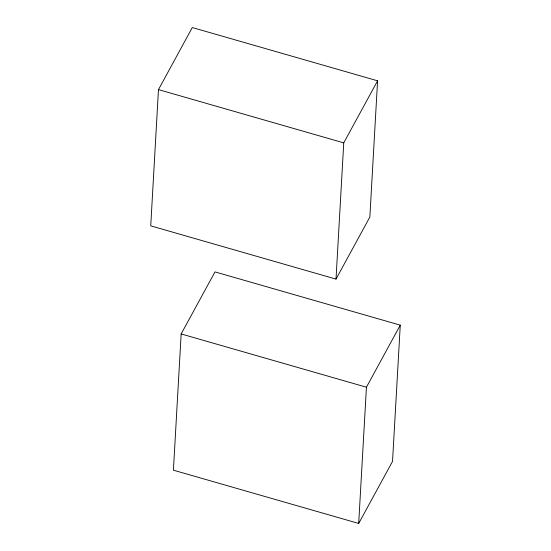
<?xml version="1.0" encoding="UTF-8"?>
<svg xmlns="http://www.w3.org/2000/svg" width="551" height="551" viewBox="0 0 551 551"><rect width="100%" height="100%" fill="white"/><g stroke="black" fill="none" stroke-linecap="round" stroke-linejoin="round"><path stroke-width="0.83" d="M158.468 89.606L150.733 225.848L336.014 279.109L369.845 217.053L377.587 80.811L192.306 27.55L158.468 89.606L343.748 142.867L336.014 279.109M181.155 333.947L173.413 470.189L358.694 523.45L392.532 461.394L400.267 325.152L214.986 271.891L181.155 333.947L366.436 387.208L358.694 523.45M343.748 142.867L377.587 80.811M366.436 387.208L400.267 325.152"/></g></svg>
